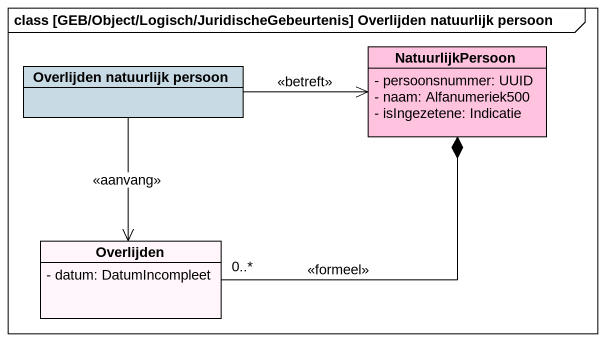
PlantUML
@startuml
mainframe class [GEB/Object/Logisch/JuridischeGebeurtenis] Overlijden natuurlijk persoon
hide circle
hide empty members
skinparam classAttributeIconSize 0
class NatuurlijkPersoon #FFC3DF {
  - persoonsnummer: UUID
  - naam: Alfanumeriek500
  - isIngezetene: Indicatie
}
class "Overlijden natuurlijk persoon" as Overlijden_natuurlijk #C8DAE3
class Overlijden #FFF5FA {
  - datum: DatumIncompleet
}
Overlijden_natuurlijk -right-> NatuurlijkPersoon : <<betreft>>
Overlijden_natuurlijk --> Overlijden : <<aanvang>>
Overlijden "0..*" -right-* NatuurlijkPersoon : <<formeel>>
@enduml
